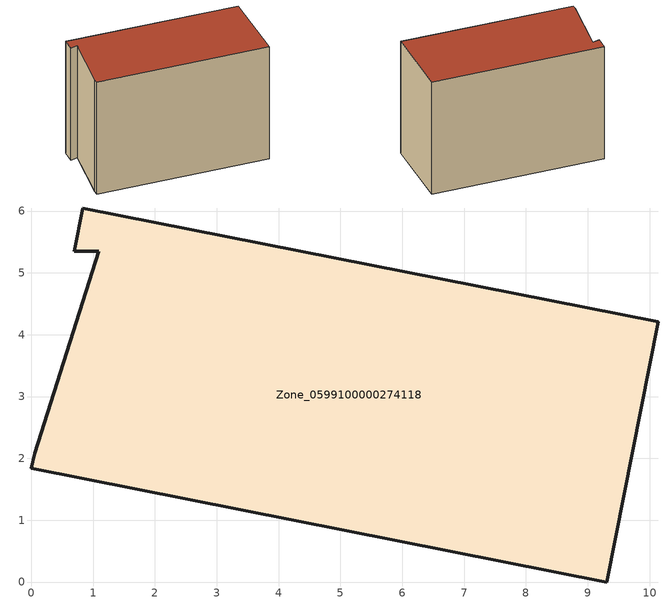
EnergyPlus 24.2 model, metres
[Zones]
Zone_0599100000274118
 floor ground (C_G): 10.14,4.21 9.31,0 0,1.84 0.06,2.08 1.09,5.35 0.69,5.35 0.83,6.05 z0
 wall outside (C_F): 0.83,6.05 0.69,5.35 1.09,5.35 0.06,2.08 0,1.84 9.31,0 10.14,4.21 0.83,6.05 z0:6.7
 roof outside (C_R): 1.09,5.35 0.06,2.08 0,1.84 9.31,0 10.14,4.21 0.83,6.05 0.69,5.35 z6.7
[BUILDING]
Pand.0599100000274118: North Axis=0; Terrain=City; Loads Convergence Tolerance Value=0.04; Temperature Convergence Tolerance Value=0.4; Solar Distribution=FullExterior; Maximum Number of Warmup Days=25; Minimum Number of Warmup Days=1
[Site:Location]
Rotterdam.The.Hague.AP_ZH_NLD Design_Conditions: Latitude=51.96; Longitude=4.45; Time Zone=1; Elevation=-4.5
[SITE:GROUNDTEMPERATURE:BUILDINGSURFACE]
18, 18, 18, 18, 18, 18, 18, 18, 18, 18, 18, 18
[MATERIAL] Thermal Absorptance=0.9; Solar Absorptance=0.7; Visible Absorptance=0.7
Name | Roughness | Thickness | Conductivity | Density | Specific Heat
G.TI.1946-1964 | MediumSmooth | 0.15 | 1 | 540 | 1210
F.TI.1946-1964 | Rough | 0.3 | 0.857143 | 1920 | 840
R.TI.1946-1964 | MediumRough | 0.2 | 0.277778 | 1500 | 1000
[CONSTRUCTION]
C_G: G.TI.1946-1964
C_F: F.TI.1946-1964
C_R: R.TI.1946-1964
[ZONE]
Zone_0599100000274118: Type=1; Multiplier=1; Ceiling Height=Autocalculate; Volume=Autocalculate; Floor Area=autocalculate; Part of Total Floor Area=Yes
[ZONEINFILTRATION:DESIGNFLOWRATE]
Infil_Zone_0599100000274118: Zone or ZoneList or Space or SpaceList=Zone_0599100000274118; Schedule=AlwaysOn; Design Flow Rate Calculation Method=Flow/Area; Flow Rate per Floor Area=0.003; Constant Term Coefficient=1; Temperature Term Coefficient=0; Velocity Term Coefficient=0; Velocity Squared Term Coefficient=0
[HVACTEMPLATE:ZONE:IDEALLOADSAIRSYSTEM]
Zone_0599100000274118: Maximum Heating Supply Air Temperature=50; Minimum Cooling Supply Air Temperature=13; Maximum Heating Supply Air Humidity Ratio=0.0156; Minimum Cooling Supply Air Humidity Ratio=0.0077; Heating Limit=NoLimit; Cooling Limit=NoLimit; Dehumidification Control Type=ConstantSensibleHeatRatio; Cooling Sensible Heat Ratio=0.7; Dehumidification Setpoint=60; Humidification Control Type=None; Humidification Setpoint=30; Outdoor Air Method=None; Outdoor Air Flow Rate per Person=0.00944; Outdoor Air Flow Rate per Zone Floor Area=0; Outdoor Air Flow Rate per Zone=0; Demand Controlled Ventilation Type=None; Outdoor Air Economizer Type=NoEconomizer; Heat Recovery Type=None; Sensible Heat Recovery Effectiveness=0.7; Latent Heat Recovery Effectiveness=0.65
[ZONECONTROL:THERMOSTAT]
ThermostatControl_Zone_0599100000274118: Zone or ZoneList=Zone_0599100000274118; Control Type Schedule=DualSetpointControlType; Control 1=Thermostat_Zone_0599100000274118; Temperature Difference Between Cutout And Setpoint=0
[THERMOSTATSETPOINT:DUALSETPOINT]
Thermostat_Zone_0599100000274118: Heating Setpoint Temperature Schedule=HeatingSetpoint_Zone_0599100000274118; Cooling Setpoint Temperature Schedule=CoolingSetpoint_Zone_0599100000274118
[SCHEDULE:COMPACT]
HeatingSetpoint_Zone_0599100000274118: Through: 12/31, For: AllDays, Until: 24:00, 21
CoolingSetpoint_Zone_0599100000274118: Through: 12/31, For: AllDays, Until: 24:00, 24
DualSetpointControlType: Through: 12/31, For: AllDays, Until: 24:00, 4
AlwaysOn: Through: 12/31, For: AllDays, Until: 24:00, 1
